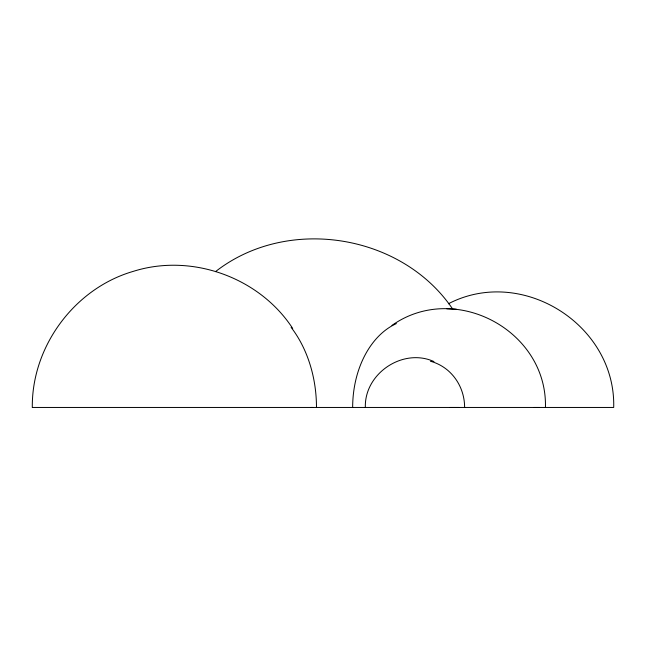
<?xml version="1.0" encoding="UTF-8"?>
<svg xmlns="http://www.w3.org/2000/svg" width="646" height="646" viewBox="0 0 646 646"><rect width="100%" height="100%" fill="white"/><g stroke="black" fill="none" stroke-linecap="round" stroke-linejoin="round"><path stroke-width="0.97" d="M32.3 407.456C31.654 346.401 74.548 288.391 133.238 271.377C191.45 252.925 259.409 277.263 292.695 328.459M365.337 407.456C364.287 373.461 402.918 347.516 433.95 361.558M215.489 271.651C287.074 215.619 401.602 233.65 452.571 308.909M391.952 325.414C454.727 280.994 547.485 330.582 545.434 407.456M448.356 303.79C521.807 265.546 615.888 324.801 613.7 407.456L32.357 407.456M458.951 407.465L450.246 407.456M534.169 407.465L539.426 407.465M313.068 407.465L311.138 407.456M446.766 308.788L456.415 309.264M352.659 407.456A88.187 63.284 90 0 1 352.926 399.398A88.187 63.284 -90 0 1 371.07 345.279L372.774 342.978A88.187 63.284 90 0 1 396.394 323.581M316.475 407.456A112.008 84.23 90 0 0 306.713 355.114A112.008 84.23 -90 0 0 291.12 327.352M430.438 361.259A47.626 45.188 -90 0 1 446.265 369.132A47.626 45.188 90 0 1 448.671 371.135L449.947 372.33A47.626 45.188 -90 0 1 464.619 407.456"/></g></svg>
